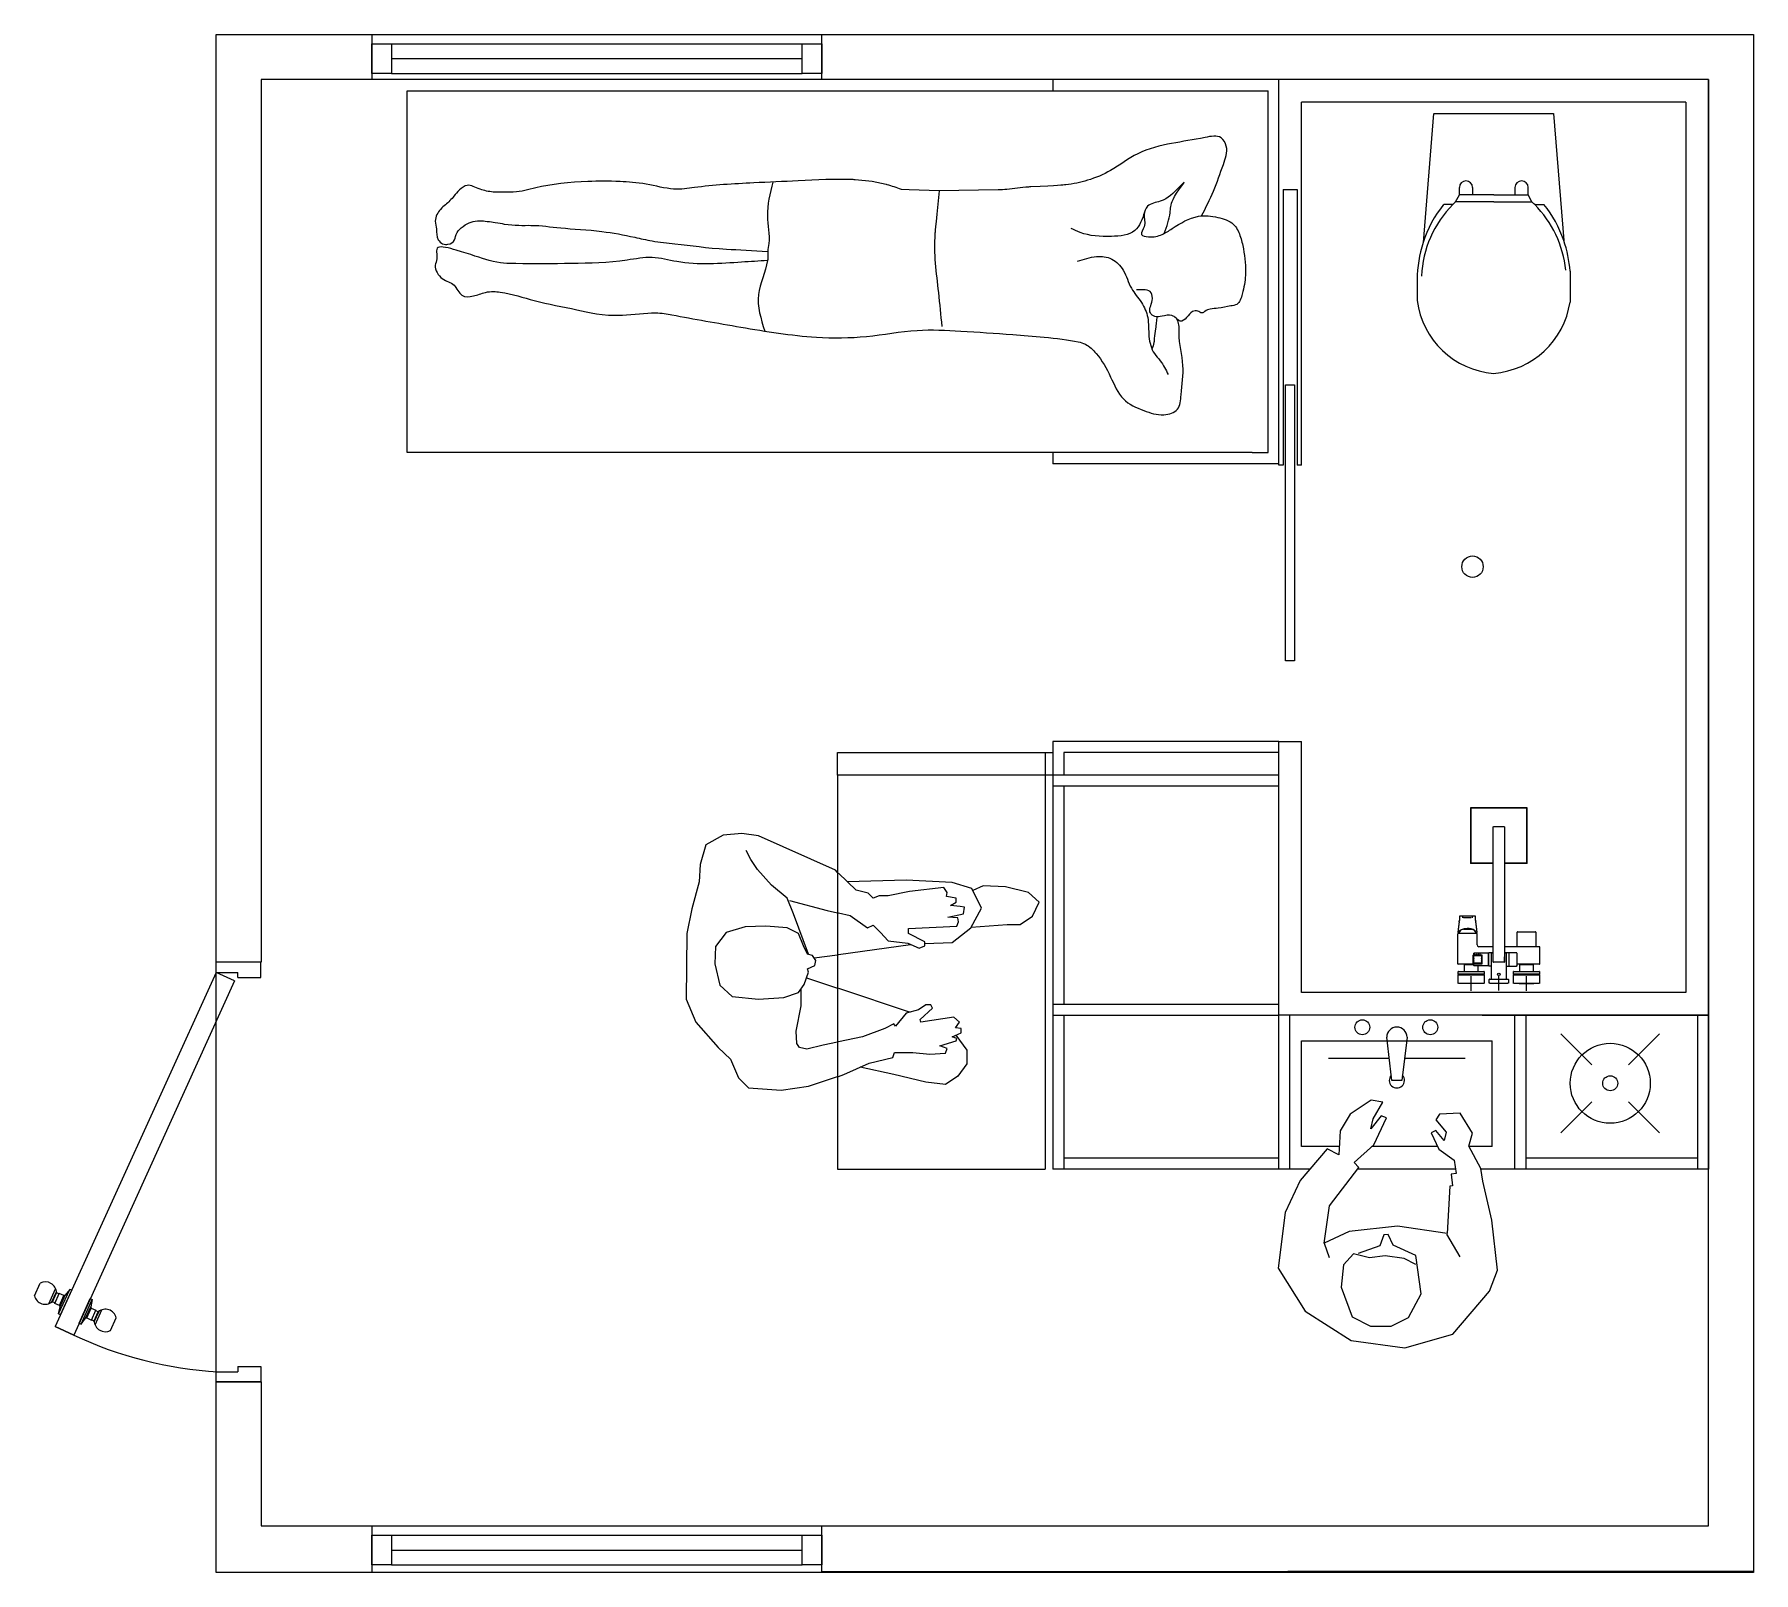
# Model space of a CAD drawing. Header units: millimetres. Extents: x 2.7 to 51.7, y -12.6 to 38.4.
# Drawn here: x 47.587 to 51.668, y 14.45 to 18.1 of the extents above; entities that cross this region are included whole.
import ezdxf

# ---------------------------------------------------------------- set-up
doc = ezdxf.new("R2010")
doc.units = ezdxf.units.MM
for name, color, linetype in [('discontinua', 2, 'Continuous'), ('fina', 6, 'Continuous'), ('mobiliario', 5, 'Continuous'), ('muro', 7, 'Continuous'), ('puerta', 9, 'Continuous'), ('ventanas', 6, 'Continuous')]:
    doc.layers.add(name, color=color, linetype=linetype)
doc.layers.add('outline', color=3, linetype='Continuous', true_color=0x00ff00)

msp = doc.modelspace()

# ---------------------------------------------------------------- linework, layer by layer
at = {"layer": 'discontinua', "ltscale": 0.01}
msp.add_arc((48.0757, 15.8545), 0.9292, 244.7989, 266.6926, dxfattribs=at)
at = {"layer": 'fina'}
for p, q in [((49.5755, 17.7514), (49.5356, 17.7552)), ((49.6088, 17.7442), (49.5755, 17.7514)), ((49.8751, 17.7312), (49.7347, 17.729))]:
    msp.add_line(p, q, dxfattribs=at)
for points in [[(49.7347, 17.729), (49.6637, 17.7312), (49.6451, 17.7323)], [(49.4936, 16.1118), (49.4886, 16.1166), (49.3054, 16.1984), (49.2664, 16.2043), (49.2216, 16.2004), (49.1807, 16.177), (49.1671, 16.1303), (49.1651, 16.0894), (49.1476, 16.0251), (49.1359, 15.9667), (49.1339, 15.811), (49.1573, 15.7564), (49.2099, 15.6961), (49.2392, 15.6688), (49.2586, 15.624), (49.282, 15.6007), (49.36, 15.5948), (49.4243, 15.6046), (49.4936, 15.6271)], [(49.4241, 15.9174), (49.3892, 16.0134), (49.3736, 16.0504), (49.3366, 16.0816), (49.3035, 16.1186), (49.2879, 16.142), (49.2762, 16.1634)], [(49.3795, 16.0446), (49.4691, 16.0212), (49.4936, 16.016)], [(49.4377, 15.9086), (49.4936, 15.9164)], [(49.4198, 15.8618), (49.4936, 15.8372)], [(49.4936, 15.7091), (49.4594, 15.7019), (49.4204, 15.6922), (49.4028, 15.6961), (49.397, 15.7058), (49.395, 15.735), (49.4067, 15.7954), (49.4067, 15.8349)], [(50.6489, 15.2316), (50.6604, 15.1979)], [(50.8659, 15.1809), (50.8382, 15.1954), (50.7933, 15.2016), (50.756, 15.1968), (50.7179, 15.2065), (50.6944, 15.1802), (50.6887, 15.1271), (50.7151, 15.0573), (50.7585, 15.0347), (50.8076, 15.0347), (50.8491, 15.0554), (50.8793, 15.112), (50.8661, 15.2025), (50.8127, 15.2272), (50.8009, 15.2528), (50.7905, 15.2514), (50.7809, 15.2258), (50.729, 15.2071)], [(50.9387, 15.2534), (50.9706, 15.1994)]]:
    msp.add_lwpolyline(points, dxfattribs=at)
at = {"layer": 'fina', "ltscale": 6}
for points in [[(49.4955, 16.0156), (49.5237, 16.0096), (49.5646, 15.9803), (49.5782, 15.9862), (49.5958, 15.9687), (49.6133, 15.9492), (49.6601, 15.9434), (49.6874, 15.9317), (49.701, 15.9375), (49.701, 15.9472), (49.662, 15.9667), (49.662, 15.9784), (49.777, 15.9842), (49.7809, 15.994), (49.7789, 16.0037), (49.7556, 16.0057), (49.7926, 16.0134), (49.7945, 16.029), (49.7848, 16.031), (49.7614, 16.0329), (49.775, 16.0407), (49.775, 16.0504), (49.7517, 16.0543), (49.7536, 16.0641), (49.7458, 16.0758), (49.664, 16.066), (49.6133, 16.0563), (49.5919, 16.0563), (49.5782, 16.0504), (49.5665, 16.0621), (49.5373, 16.0699), (49.4955, 16.1101)], [(49.701, 15.9433), (49.7653, 15.9453), (49.8101, 15.9803), (49.8355, 16.0271), (49.8121, 16.0738), (49.7653, 16.0874), (49.6562, 16.0933), (49.5173, 16.0891)], [(49.811, 15.9819), (49.8959, 15.9881), (49.927, 15.9881), (49.9563, 16.0076), (49.9719, 16.0407), (49.9465, 16.0641), (49.892, 16.0777), (49.8394, 16.0796), (49.8145, 16.069)], [(49.4955, 15.9167), (49.6665, 15.9406)], [(49.4955, 15.8366), (49.6659, 15.7798)], [(49.4955, 15.6277), (49.5081, 15.6318), (49.5685, 15.6591), (49.625, 15.6727), (49.6289, 15.6844), (49.6718, 15.6844), (49.7127, 15.6805), (49.7497, 15.6825), (49.7536, 15.6941), (49.7361, 15.7), (49.775, 15.7117), (49.777, 15.7175), (49.7653, 15.7214), (49.7867, 15.7311), (49.7867, 15.7409), (49.7731, 15.7428), (49.7828, 15.7564), (49.7692, 15.7681), (49.6912, 15.7564), (49.6893, 15.7623), (49.7185, 15.7895), (49.7146, 15.7973), (49.7029, 15.7973), (49.6854, 15.7856), (49.6562, 15.7779), (49.6308, 15.7467), (49.6269, 15.7525), (49.6055, 15.7409), (49.5529, 15.7214), (49.4955, 15.7094)], [(49.774, 15.7254), (49.8004, 15.6902), (49.8004, 15.6571), (49.7789, 15.6279), (49.7497, 15.6085), (49.7029, 15.6143), (49.6269, 15.6318), (49.5473, 15.6495)]]:
    msp.add_lwpolyline(points, dxfattribs=at)
at = {"layer": 'fina'}
for points in [[(49.4418, 15.9025), (49.434, 15.9142), (49.4223, 15.918), (49.4126, 15.9375), (49.4009, 15.9667), (49.3736, 15.9803), (49.3229, 15.9842), (49.2742, 15.9823), (49.2294, 15.9687), (49.2041, 15.9356), (49.2021, 15.8947), (49.2138, 15.8441), (49.2431, 15.8168), (49.3054, 15.811), (49.3658, 15.8149), (49.4009, 15.8265), (49.4145, 15.846), (49.4243, 15.8752), (49.4223, 15.883), (49.4399, 15.8908)], [(50.9409, 15.2548), (50.8229, 15.2721), (50.7078, 15.2598), (50.6489, 15.2316), (50.6617, 15.3206), (50.7308, 15.4112), (50.7201, 15.4233), (50.7664, 15.465), (50.7966, 15.5296), (50.7842, 15.5344), (50.7596, 15.5031), (50.7651, 15.5272), (50.7876, 15.5665), (50.7604, 15.5709), (50.7101, 15.538), (50.6869, 15.4986), (50.6835, 15.4414), (50.6558, 15.4554), (50.5914, 15.3806), (50.5563, 15.3044), (50.5394, 15.1724), (50.6032, 15.0707), (50.7126, 15.0013), (50.8403, 14.9838), (50.9541, 15.0158), (51.0413, 15.1178), (51.0604, 15.1676), (51.047, 15.2867), (51.0254, 15.3787), (51.0207, 15.4088), (50.9921, 15.4617), (51.0011, 15.4926), (50.9713, 15.54), (50.9224, 15.5377), (50.9135, 15.5242), (50.9379, 15.4954), (50.9332, 15.4752), (50.9135, 15.4991), (50.9026, 15.4938), (50.9208, 15.4548), (50.9575, 15.429), (50.9618, 15.3971), (50.95, 15.3959), (50.9533, 15.3681), (50.9473, 15.3675)]]:
    msp.add_lwpolyline(points, close=True, dxfattribs=at)
for points, knots in [([(50.3575, 17.6694), (50.3676, 17.689), (50.3877, 17.7286), (50.4063, 17.7835), (50.4226, 17.8278), (50.4031, 17.8635), (50.3488, 17.8514), (50.2868, 17.8426), (50.2057, 17.8234), (50.1478, 17.7777), (50.0896, 17.7526), (50.0449, 17.7436), (50.0193, 17.7416), (49.9522, 17.7384)], [0.0015396, 0.0015396, 0.0015396, 0.0015396, 0.0342276, 0.0677901, 0.0895478, 0.10126, 0.1202599, 0.1604189, 0.2023025, 0.2401102, 0.2695865, 0.296041, 0.3079376, 0.3079376, 0.3079376, 0.3079376]), ([(49.5356, 17.7552), (49.534, 17.7553), (49.4888, 17.7576), (49.4084, 17.7529), (49.2813, 17.7473), (49.1818, 17.7419), (49.1052, 17.7288), (49.0376, 17.7474), (48.966, 17.752), (48.8869, 17.7522), (48.7883, 17.7421), (48.7367, 17.7244), (48.7022, 17.7257), (48.673, 17.7254), (48.6423, 17.7321), (48.6159, 17.7476), (48.5941, 17.7307), (48.5821, 17.7145), (48.5652, 17.6972), (48.549, 17.6856), (48.5349, 17.6613), (48.5433, 17.6356), (48.5402, 17.6159), (48.5564, 17.6011), (48.5729, 17.602), (48.5856, 17.6085), (48.587, 17.6296), (48.6059, 17.6469), (48.6254, 17.6566), (48.6425, 17.659), (48.6801, 17.6546), (48.7218, 17.6458), (48.7767, 17.649), (48.8351, 17.6397), (48.9265, 17.6355), (48.9997, 17.6221), (49.0561, 17.6085), (49.1323, 17.6014), (49.1999, 17.5905), (49.2923, 17.5879), (49.3279, 17.5851)], [0.547915, 0.547915, 0.547915, 0.547915, 0.5503875, 0.6154483, 0.6681126, 0.7402372, 0.7655374, 0.7935729, 0.821967, 0.8631144, 0.931325, 0.9670047, 0.9825849, 0.9885362, 0.9978095, 1.0083785, 1.0164104, 1.024833, 1.0367824, 1.0439945, 1.0544887, 1.0606742, 1.0697621, 1.0745271, 1.0797639, 1.0896689, 1.0973149, 1.1038622, 1.1121122, 1.1213254, 1.1325137, 1.1407977, 1.1726641, 1.2177528, 1.269993, 1.3098588, 1.3307764, 1.3570827, 1.4166919, 1.4510419, 1.4510419, 1.4510419, 1.4510419]), ([(49.6451, 17.7323), (49.6338, 17.7361), (49.6218, 17.7405), (49.6096, 17.744), (49.6088, 17.7442)], [0.4922918, 0.4922918, 0.4922918, 0.4922918, 0.50984649, 0.51104583, 0.51104583, 0.51104583, 0.51104583]), ([(49.7347, 17.729), (49.7252, 17.6345), (49.7206, 17.5845), (49.7312, 17.5068), (49.7383, 17.4339), (49.7409, 17.4072)], [0.0423516, 0.0423516, 0.0423516, 0.0423516, 0.0480948, 0.1177388, 0.1578626, 0.1578626, 0.1578626, 0.1578626]), ([(49.9522, 17.7384), (49.9503, 17.7382), (49.9309, 17.7367), (49.9068, 17.7327), (49.8819, 17.7315), (49.8751, 17.7312)], [0.33831386, 0.33831386, 0.33831386, 0.33831386, 0.34132799, 0.36956063, 0.37992922, 0.37992922, 0.37992922, 0.37992922]), ([(49.3272, 17.5633), (49.3065, 17.5622), (49.2387, 17.5584), (49.1426, 17.5503), (49.0534, 17.5753), (48.967, 17.5582), (48.8606, 17.5561), (48.7535, 17.5553), (48.6777, 17.5574), (48.6102, 17.5827), (48.533, 17.6035), (48.5463, 17.5697), (48.533, 17.5466), (48.5548, 17.5141), (48.5845, 17.512), (48.598, 17.4761), (48.6264, 17.477), (48.6638, 17.4918), (48.7126, 17.4876), (48.7837, 17.4633), (48.8692, 17.45), (48.9495, 17.4272), (49.0597, 17.4426), (49.1388, 17.427), (49.2669, 17.405), (49.4223, 17.3788), (49.5635, 17.38), (49.6775, 17.4022), (49.7927, 17.3962), (49.8913, 17.3894), (49.9849, 17.3821), (50.0503, 17.3744), (50.086, 17.3653), (50.1153, 17.337), (50.1416, 17.2909), (50.1655, 17.2308), (50.2186, 17.2073), (50.2619, 17.1932), (50.307, 17.206), (50.3092, 17.2584), (50.3188, 17.3168), (50.3014, 17.3744), (50.3054, 17.4139), (50.2994, 17.4234), (50.2987, 17.4244)], [1.592161, 1.592161, 1.592161, 1.592161, 1.624311, 1.701064, 1.730369, 1.760293, 1.829816, 1.901128, 1.932374, 1.956849, 1.968817, 1.980953, 1.987903, 2.004518, 2.021552, 2.036421, 2.049532, 2.060567, 2.077344, 2.123464, 2.18702, 2.242059, 2.270317, 2.290254, 2.375518, 2.465545, 2.524943, 2.585547, 2.638452, 2.701558, 2.738127, 2.778207, 2.789293, 2.808149, 2.841786, 2.871924, 2.899612, 2.923863, 2.941225, 2.9588, 2.993572, 3.032204, 3.047234, 3.049009, 3.049009, 3.049009, 3.049009])]:
    msp.add_open_spline(points, degree=3, knots=knots, dxfattribs=at)
for points in [[(50.2692, 17.628), (50.2828, 17.6767), (50.2898, 17.7085), (50.3152, 17.7485), (50.3066, 17.7399), (50.2596, 17.7042), (50.2293, 17.6923), (50.2212, 17.6729), (50.2212, 17.6437), (50.2153, 17.6254), (50.2315, 17.62), (50.2639, 17.6254), (50.2877, 17.6394), (50.3503, 17.6686), (50.3962, 17.6659), (50.433, 17.6498), (50.4488, 17.6231), (50.4569, 17.5912), (50.4618, 17.5284), (50.4542, 17.4841), (50.4412, 17.4596), (50.4267, 17.4558), (50.3969, 17.4505), (50.3779, 17.4482), (50.3655, 17.443), (50.3586, 17.4393), (50.3488, 17.4438), (50.336, 17.4425), (50.322, 17.4284), (50.3066, 17.4195), (50.2938, 17.4295), (50.287, 17.4332), (50.2638, 17.4312), (50.2469, 17.4309), (50.2361, 17.4391), (50.2402, 17.4685), (50.2379, 17.4872), (50.2034, 17.4939)], [(49.3397, 17.7497), (49.3269, 17.669), (49.3302, 17.6037), (49.3279, 17.5851), (49.3282, 17.5742), (49.3272, 17.5633), (49.3055, 17.4826), (49.3206, 17.3962)], [(50.2221, 17.6787), (50.1992, 17.6345), (50.1435, 17.6208), (50.0691, 17.6302), (50.0481, 17.6396)], [(50.0627, 17.5618), (50.1082, 17.5728), (50.1443, 17.5671), (50.1716, 17.5404), (50.1909, 17.498), (50.215, 17.464), (50.2297, 17.4284), (50.2328, 17.3834), (50.2459, 17.3426), (50.2595, 17.3258), (50.2784, 17.2929)], [(50.2513, 17.4299), (50.2502, 17.4168), (50.2481, 17.4018), (50.2451, 17.3789), (50.2445, 17.3694), (50.2399, 17.3536)]]:
    msp.add_spline(points, degree=3, dxfattribs=at)
at = {"layer": 'mobiliario', "ltscale": 6}
for p, q in [((48.4717, 17.1078), (48.4717, 17.9666)), ((48.4717, 17.9666), (50.5156, 17.9666)), ((50.4774, 17.1078), (48.4717, 17.1078)), ((49.4936, 16.3426), (49.4936, 15.4072)), ((49.4936, 15.4072), (49.9864, 15.4072))]:
    msp.add_line(p, q, dxfattribs=at)
at = {"layer": 'mobiliario'}
for p, q in [((50.0042, 17.9928), (50.0042, 17.9666)), ((50.5156, 17.1078), (50.5156, 17.9666)), ((50.5409, 17.0778), (50.5409, 17.9928)), ((51.5608, 17.9928), (51.5608, 15.773)), ((50.5946, 17.0778), (50.5946, 17.9391)), ((51.5071, 17.9391), (50.5946, 17.9391)), ((51.5071, 17.9391), (51.5071, 15.8267)), ((50.9084, 17.9124), (50.8835, 17.606)), ((50.9098, 17.9124), (51.1929, 17.9124)), ((51.1929, 17.9124), (51.2174, 17.6113)), ((50.551, 17.7325), (50.551, 17.0777)), ((50.551, 17.7325), (50.5845, 17.7325)), ((50.5845, 17.7325), (50.5845, 17.0777)), ((50.9608, 17.7032), (50.9696, 17.7193)), ((50.9696, 17.7193), (50.9696, 17.7368)), ((51.001, 17.7193), (50.9696, 17.7193)), ((51.001, 17.7368), (51.001, 17.7193)), ((51.0513, 17.7193), (51.001, 17.7193)), ((51.0513, 17.7193), (51.1016, 17.7193)), ((51.1016, 17.7368), (51.1016, 17.7193)), ((51.1016, 17.7193), (51.133, 17.7193)), ((51.133, 17.7193), (51.133, 17.7368)), ((51.1418, 17.7032), (51.133, 17.7193)), ((50.9542, 17.6967), (50.9324, 17.6967)), ((51.0513, 17.7032), (50.9608, 17.7032)), ((51.0513, 17.7032), (51.1418, 17.7032)), ((51.1485, 17.6967), (51.1703, 17.6967)), ((50.8696, 17.5182), (50.8696, 17.4684)), ((51.2324, 17.5381), (51.2324, 17.4648)), ((50.3155, 17.1078), (50.0042, 17.1078)), ((50.0042, 17.1078), (50.0042, 17.0815)), ((50.4774, 17.1078), (50.5156, 17.1078)), ((50.5409, 17.0815), (50.0042, 17.0815)), ((50.551, 17.0778), (50.5409, 17.0778)), ((50.5946, 17.0778), (50.5845, 17.0778)), ((50.0042, 16.4225), (50.0042, 15.773)), ((50.5409, 16.4225), (50.0042, 16.4225)), ((50.5409, 15.773), (50.5409, 16.4225)), ((50.5409, 16.4225), (50.5946, 16.4225)), ((50.5946, 15.8267), (50.5946, 16.4225)), ((50.0304, 16.3963), (50.0304, 16.3426)), ((50.5409, 16.3963), (50.0304, 16.3963)), ((50.5409, 16.3426), (50.0042, 16.3426)), ((50.5409, 16.3164), (50.0042, 16.3164)), ((50.0304, 16.3164), (50.0304, 15.7993)), ((50.9965, 16.1326), (50.9965, 16.2657)), ((50.9968, 16.2659), (51.1298, 16.2659)), ((50.9974, 16.1334), (50.9974, 16.2649)), ((50.9975, 16.2651), (51.129, 16.2651)), ((50.9975, 16.1336), (50.9975, 16.2647)), ((50.9977, 16.2649), (51.1288, 16.2649)), ((51.129, 16.2647), (51.129, 16.1336)), ((51.1292, 16.2649), (51.1292, 16.1334)), ((51.1301, 16.2657), (51.1301, 16.1326)), ((51.0501, 15.899), (51.0501, 16.2198)), ((51.0506, 16.2202), (51.076, 16.2202)), ((51.0764, 16.2198), (51.0764, 15.899)), ((51.0501, 16.1324), (50.9968, 16.1324)), ((51.0501, 16.1333), (50.9975, 16.1333)), ((51.0501, 16.1334), (50.9977, 16.1334)), ((51.1288, 16.1334), (51.0764, 16.1334)), ((51.129, 16.1333), (51.0764, 16.1333)), ((51.1298, 16.1324), (51.0764, 16.1324)), ((50.9698, 16.0078), (50.9696, 16.0057)), ((50.998, 16.0039), (50.9796, 16.0039)), ((51.008, 16.0057), (51.0077, 16.0078)), ((50.966, 15.8946), (50.966, 15.966)), ((50.9692, 15.9945), (50.9661, 15.9692)), ((50.9664, 15.9692), (50.9684, 15.9833)), ((50.9668, 15.9687), (50.9665, 15.9687)), ((50.9675, 15.9687), (50.9668, 15.9687)), ((50.9668, 15.9687), (50.9668, 15.9687)), ((51.0107, 15.9669), (50.9669, 15.9669)), ((50.9678, 15.9687), (50.9675, 15.9687)), ((50.9688, 15.9687), (50.9678, 15.9687)), ((50.9682, 15.9696), (50.9681, 15.969)), ((50.9684, 15.9833), (50.9698, 15.995)), ((50.9792, 15.9773), (50.9984, 15.9773)), ((50.9823, 15.978), (50.9824, 15.9773)), ((50.9824, 15.9773), (50.9824, 15.978)), ((50.9952, 15.978), (50.9952, 15.9773)), ((50.9952, 15.9773), (50.9952, 15.978)), ((51.0077, 15.995), (51.0091, 15.9833)), ((51.0115, 15.9692), (51.0084, 15.9945)), ((51.0098, 15.9687), (51.0088, 15.9687)), ((51.0091, 15.9833), (51.0112, 15.9692)), ((51.0095, 15.969), (51.0094, 15.9696)), ((51.0101, 15.9687), (51.0098, 15.9687)), ((51.0108, 15.9687), (51.0101, 15.9687)), ((51.0111, 15.9687), (51.0108, 15.9687)), ((51.0116, 15.9398), (51.0116, 15.966)), ((51.1071, 15.9354), (51.1071, 15.97)), ((51.1075, 15.9704), (51.1505, 15.9704)), ((51.1509, 15.97), (51.1509, 15.9354)), ((51.0041, 15.9157), (51.0041, 15.9197)), ((51.005, 15.9206), (51.0387, 15.9206)), ((51.0501, 15.9354), (51.0159, 15.9354)), ((51.0389, 15.9197), (51.0389, 15.9204)), ((51.0389, 15.8905), (51.0389, 15.9197)), ((51.0392, 15.9205), (51.0392, 15.9197)), ((51.0392, 15.8905), (51.0392, 15.9197)), ((51.0501, 15.9207), (51.0393, 15.9206)), ((51.0453, 15.92), (51.0453, 15.8582)), ((51.0457, 15.9205), (51.0501, 15.9205)), ((51.1597, 15.9354), (51.0764, 15.9354)), ((51.0872, 15.9209), (51.0764, 15.9208)), ((51.0764, 15.9205), (51.0808, 15.9205)), ((51.0812, 15.8582), (51.0812, 15.92)), ((51.0874, 15.92), (51.0874, 15.9207)), ((51.0874, 15.92), (51.0874, 15.8902)), ((51.0874, 15.9197), (51.0876, 15.9199)), ((51.0876, 15.92), (51.0876, 15.9207)), ((51.0876, 15.8902), (51.0876, 15.92)), ((51.1055, 15.9208), (51.0878, 15.9209)), ((51.106, 15.9199), (51.106, 15.9205)), ((51.106, 15.9205), (51.106, 15.9205)), ((51.106, 15.9199), (51.106, 15.8904)), ((51.106, 15.9199), (51.106, 15.9199)), ((51.1606, 15.8946), (51.1606, 15.9345)), ((51.0041, 15.8937), (50.9669, 15.8937)), ((50.9673, 15.8768), (51.0278, 15.8768)), ((50.9807, 15.8933), (50.9807, 15.8768)), ((50.9808, 15.8935), (51.0041, 15.8935)), ((50.9883, 15.8937), (50.9883, 15.8935)), ((51.0024, 15.8951), (51.0024, 15.9152)), ((51.0028, 15.9157), (51.023, 15.9157)), ((51.0028, 15.8946), (51.023, 15.8946)), ((51.0037, 15.8968), (51.0037, 15.9135)), ((51.0037, 15.899), (51.0038, 15.899)), ((51.0038, 15.8981), (51.0037, 15.8981)), ((51.0038, 15.8968), (51.0038, 15.9135)), ((51.0038, 15.899), (51.0038, 15.9134)), ((51.0038, 15.8969), (51.0038, 15.8981)), ((51.0038, 15.8969), (51.0038, 15.8969)), ((51.0041, 15.9141), (51.0041, 15.9142)), ((51.0041, 15.896), (51.0041, 15.8962)), ((51.0041, 15.8905), (51.0041, 15.8946)), ((51.0046, 15.9143), (51.0212, 15.9143)), ((51.0048, 15.9143), (51.0046, 15.9143)), ((51.0046, 15.9143), (51.0212, 15.9143)), ((51.0046, 15.896), (51.0059, 15.896)), ((51.0212, 15.896), (51.0046, 15.896)), ((51.0212, 15.8959), (51.0046, 15.8959)), ((51.0048, 15.9143), (51.0048, 15.9143)), ((51.0387, 15.8897), (51.005, 15.8897)), ((51.0052, 15.9143), (51.0052, 15.9143)), ((51.0056, 15.9165), (51.0056, 15.9157)), ((51.0057, 15.9143), (51.0057, 15.9143)), ((51.0059, 15.8959), (51.0059, 15.896)), ((51.006, 15.917), (51.0078, 15.917)), ((51.0067, 15.896), (51.019, 15.896)), ((51.0067, 15.896), (51.0067, 15.8959)), ((51.0082, 15.9157), (51.0082, 15.9165)), ((51.0096, 15.9165), (51.0096, 15.9157)), ((51.01, 15.917), (51.0118, 15.917)), ((51.0116, 15.896), (51.0116, 15.8959)), ((51.0122, 15.9157), (51.0122, 15.9165)), ((51.0135, 15.9165), (51.0135, 15.9157)), ((51.0157, 15.917), (51.014, 15.917)), ((51.0142, 15.8959), (51.0142, 15.896)), ((51.0144, 15.8768), (51.0144, 15.8897)), ((51.0162, 15.9157), (51.0162, 15.9165)), ((51.0175, 15.9165), (51.0175, 15.9157)), ((51.0197, 15.917), (51.018, 15.917)), ((51.019, 15.8959), (51.019, 15.896)), ((51.0199, 15.896), (51.0211, 15.896)), ((51.0199, 15.896), (51.0199, 15.8959)), ((51.0201, 15.9143), (51.0201, 15.9143)), ((51.0202, 15.9157), (51.0202, 15.9165)), ((51.0206, 15.9143), (51.0206, 15.9143)), ((51.0211, 15.9143), (51.0209, 15.9143)), ((51.0209, 15.9143), (51.0209, 15.9143)), ((51.022, 15.9135), (51.022, 15.8968)), ((51.022, 15.899), (51.0221, 15.899)), ((51.0221, 15.8981), (51.022, 15.8981)), ((51.0221, 15.9135), (51.0221, 15.8968)), ((51.0234, 15.8951), (51.0234, 15.9152)), ((51.0392, 15.9125), (51.0389, 15.9125)), ((51.0392, 15.9069), (51.0389, 15.9069)), ((51.0392, 15.9034), (51.0389, 15.9034)), ((51.0389, 15.8977), (51.0392, 15.8977)), ((51.0392, 15.8937), (51.0389, 15.8937)), ((51.0389, 15.8898), (51.0389, 15.8905)), ((51.0392, 15.8905), (51.0392, 15.8898)), ((51.0393, 15.8897), (51.0453, 15.8896)), ((51.0501, 15.899), (51.0501, 15.9113)), ((51.076, 15.8986), (51.0506, 15.8986)), ((51.076, 15.8986), (51.0506, 15.8986)), ((51.0764, 15.899), (51.0764, 15.9113)), ((51.0812, 15.8894), (51.0872, 15.8894)), ((51.0876, 15.8903), (51.0874, 15.8905)), ((51.0874, 15.8895), (51.0874, 15.8902)), ((51.0876, 15.8895), (51.0876, 15.8902)), ((51.0878, 15.8894), (51.1055, 15.8895)), ((51.0988, 15.8768), (51.1592, 15.8768)), ((51.1597, 15.8937), (51.106, 15.8937)), ((51.106, 15.8898), (51.106, 15.8904)), ((51.106, 15.8898), (51.106, 15.8898)), ((51.1121, 15.8933), (51.1121, 15.8768)), ((51.1123, 15.8935), (51.1457, 15.8935)), ((51.1198, 15.8937), (51.1198, 15.8935)), ((51.1382, 15.8935), (51.1382, 15.8937)), ((51.1459, 15.8768), (51.1459, 15.8933)), ((50.9669, 15.8698), (50.9669, 15.8764)), ((50.9669, 15.8698), (50.967, 15.8697)), ((50.967, 15.8691), (50.9669, 15.8689)), ((50.9669, 15.8483), (50.9669, 15.8689)), ((50.967, 15.8697), (50.9673, 15.8694)), ((50.9673, 15.8694), (50.967, 15.8691)), ((51.0278, 15.8698), (50.9673, 15.8698)), ((50.9673, 15.8694), (51.0278, 15.8694)), ((50.9673, 15.8689), (51.0278, 15.8689)), ((51.0278, 15.8479), (50.9673, 15.8479)), ((50.9975, 15.8304), (50.9975, 15.8654)), ((51.0278, 15.8694), (51.0281, 15.8697)), ((51.0281, 15.8691), (51.0278, 15.8694)), ((51.0281, 15.8697), (51.0282, 15.8698)), ((51.0282, 15.8689), (51.0281, 15.8691)), ((51.0282, 15.8764), (51.0282, 15.8698)), ((51.0282, 15.8689), (51.0282, 15.8483)), ((51.0405, 15.8486), (51.0406, 15.8578)), ((51.0419, 15.8486), (51.0405, 15.8486)), ((51.041, 15.8582), (51.042, 15.8582)), ((51.0419, 15.8486), (51.0847, 15.8486)), ((51.042, 15.8582), (51.0846, 15.8582)), ((51.0457, 15.8486), (51.0808, 15.8486)), ((51.0633, 15.8311), (51.0633, 15.8661)), ((51.0846, 15.8582), (51.0855, 15.8582)), ((51.0861, 15.8486), (51.0847, 15.8486)), ((51.086, 15.8578), (51.0861, 15.8486)), ((51.0983, 15.8698), (51.0983, 15.8764)), ((51.0983, 15.8698), (51.0985, 15.8697)), ((51.0985, 15.8691), (51.0983, 15.8689)), ((51.0983, 15.8483), (51.0983, 15.8689)), ((51.0985, 15.8697), (51.0988, 15.8694)), ((51.0988, 15.8694), (51.0985, 15.8691)), ((51.1592, 15.8698), (51.0988, 15.8698)), ((51.0988, 15.8694), (51.1592, 15.8694)), ((51.0988, 15.8689), (51.1592, 15.8689)), ((51.1592, 15.8479), (51.0988, 15.8479)), ((51.1115, 15.8479), (51.1465, 15.8479)), ((51.129, 15.8304), (51.129, 15.8654)), ((51.1592, 15.8694), (51.1596, 15.8697)), ((51.1596, 15.8691), (51.1592, 15.8694)), ((51.1596, 15.8697), (51.1597, 15.8698)), ((51.1597, 15.8689), (51.1596, 15.8691)), ((51.1597, 15.8764), (51.1597, 15.8698)), ((51.1597, 15.8689), (51.1597, 15.8483)), ((50.0042, 15.7993), (50.5409, 15.7993)), ((51.5071, 15.8267), (50.5946, 15.8267)), ((50.0042, 15.773), (50.5409, 15.773)), ((50.0042, 15.773), (50.0042, 15.4072)), ((50.0304, 15.773), (50.0304, 15.4072)), ((51.5608, 15.773), (50.5409, 15.773)), ((50.5409, 15.4072), (50.5409, 15.773)), ((50.5409, 15.4072), (50.5409, 15.773)), ((50.5667, 15.773), (50.5667, 15.4072)), ((51.024, 15.773), (51.5608, 15.773)), ((51.1015, 15.4072), (51.1015, 15.773)), ((51.1272, 15.773), (51.1272, 15.4072)), ((51.5346, 15.773), (51.5346, 15.4072)), ((51.5608, 15.773), (51.5608, 15.4072)), ((50.8092, 15.6182), (50.7971, 15.7205)), ((50.8453, 15.7205), (50.8332, 15.6182)), ((51.2839, 15.655), (51.2103, 15.7286)), ((51.3714, 15.655), (51.445, 15.7286)), ((50.5946, 15.4609), (50.5946, 15.7121)), ((50.5946, 15.7121), (51.0478, 15.7121)), ((51.0478, 15.4609), (51.0478, 15.7121)), ((50.6588, 15.6708), (50.803, 15.6708)), ((50.8394, 15.6708), (50.9836, 15.6708)), ((50.8332, 15.6182), (50.8092, 15.6182)), ((51.2839, 15.5676), (51.2103, 15.494)), ((51.3714, 15.5676), (51.445, 15.494)), ((50.5409, 15.4334), (50.0304, 15.4334)), ((50.6847, 15.4609), (50.5946, 15.4609)), ((50.918, 15.4609), (50.7618, 15.4609)), ((51.0478, 15.4609), (50.9926, 15.4609)), ((51.5346, 15.4334), (51.1272, 15.4334)), ((50.5409, 15.4072), (50.0042, 15.4072)), ((50.6143, 15.4072), (50.5409, 15.4072)), ((50.9605, 15.4072), (50.7278, 15.4072)), ((51.1015, 15.4072), (51.0209, 15.4072)), ((51.5608, 15.4072), (51.1015, 15.4072))]:
    msp.add_line(p, q, dxfattribs=at)
at = {"layer": 'mobiliario', "ltscale": 0.2}
msp.add_line((49.9864, 16.3963), (49.9864, 15.4072), dxfattribs=at)
msp.add_lwpolyline([(50.0042, 16.3426), (49.4936, 16.3426), (49.4936, 16.3963), (50.0042, 16.3963)], close=True, dxfattribs=at)
msp.add_circle((51.0008, 16.8371), 0.0254, dxfattribs=at)
at = {"layer": 'mobiliario'}
for centre, radius in [((51.0633, 15.8698), 0.00294), ((51.0633, 15.8698), 0.00285), ((50.7392, 15.7442), 0.0177), ((50.9004, 15.7442), 0.0177), ((51.3277, 15.6113), 0.095), ((51.3277, 15.6113), 0.0178)]:
    msp.add_circle(centre, radius, dxfattribs=at)
for centre, radius, start, end in [((50.9853, 17.7368), 0.0157, 0, 180), ((51.1173, 17.7368), 0.0157, 0, 180), ((51.1396, 17.5137), 0.2605, 135.3828, 177.1155), ((51.1552, 17.518), 0.2857, 141.274, 162.048), ((51.1396, 17.5137), 0.2605, 133.3236, 135.3828), ((50.963, 17.5137), 0.2605, 44.6172, 46.6764), ((50.963, 17.5137), 0.2605, 5.9857, 44.6172), ((50.9474, 17.518), 0.2857, 19.071, 38.726), ((51.1552, 17.518), 0.2857, 162.048, 179.9445), ((50.9474, 17.518), 0.2857, 4.0386, 19.071), ((51.0659, 17.4932), 0.1979, 187.2006, 265.6775), ((51.0355, 17.4943), 0.199, 274.4441, 351.4897), ((50.9968, 16.2657), 0.000263, 90, 180), ((50.9977, 16.2647), 0.000175, 90, 180), ((51.1288, 16.2647), 0.000175, 0, 90), ((51.1298, 16.2657), 0.000263, 0, 90), ((50.9968, 16.1326), 0.000263, 180, 270), ((50.9977, 16.1336), 0.000175, 180, 270), ((51.1288, 16.1336), 0.000175, 270, 0), ((51.1298, 16.1326), 0.000263, 270, 0), ((50.97, 16.0056), 0.000438, 172.9481, 179.9437), ((50.9703, 16.0077), 0.000438, 90.2136, 172.9481), ((50.9888, 10.7225), 5.2856, 89.7992, 90.2008), ((50.9754, 16.004), 0.00238, 0.0039, 4.0778), ((51.0021, 16.004), 0.00237, 175.9177, 179.9994), ((51.0073, 16.0077), 0.000438, 7.0519, 89.7865), ((51.0076, 16.0056), 0.000438, 0.0563, 7.0519), ((50.9669, 15.966), 0.000876, 90, 180), ((50.9668, 15.9692), 0.000439, 173.1724, 268.4629), ((50.9663, 15.9687), 0.000553, 1.2257, 5.3816), ((50.9678, 15.969), 0.000263, 270, 350.0461), ((50.9687, 16.0054), 0.0364, 268.965, 270.3829), ((50.9888, 15.9598), 0.0219, 137.7967, 161.095), ((50.9888, 15.9598), 0.0219, 18.905, 42.2033), ((51.0098, 15.969), 0.000263, 190.1132, 270), ((51.0107, 15.966), 0.000876, 0, 90), ((51.0108, 15.9692), 0.00043, 269.8065, 2.7715), ((51.0108, 15.9692), 0.000439, 271.1524, 6.8324), ((51.1075, 15.97), 0.000438, 90, 180), ((51.1505, 15.97), 0.000438, 0, 90), ((51.005, 15.9197), 0.000876, 90, 180), ((51.0159, 15.9398), 0.00438, 180, 270), ((51.0387, 15.9204), 0.000175, 0, 90), ((51.0393, 15.9204), 0.000178, 90.0332, 134.6791), ((51.2291, 15.9202), 0.1898, 179.8677, 179.8725), ((51.0457, 15.92), 0.000438, 90, 180), ((51.0808, 15.92), 0.000438, 0, 90), ((51.0872, 15.9207), 0.000178, 45.7534, 90.7998), ((51.1597, 15.9345), 0.000876, 0, 90), ((50.9669, 15.8946), 0.000876, 180, 270), ((50.9673, 15.8764), 0.000438, 90, 180), ((50.9808, 15.8933), 0.000175, 90, 180), ((51.0046, 15.9135), 0.000876, 90, 180), ((51.0129, 15.9051), 0.0103, 151.8459, 152.892), ((51.0129, 15.9051), 0.0099, 157.0278, 158.3627), ((51.0129, 15.9051), 0.00933, 167.6573, 170.4941), ((51.0129, 15.9051), 0.00933, 189.5059, 192.3427), ((51.0129, 15.9051), 0.0099, 201.6373, 202.9722), ((51.0129, 15.9051), 0.0103, 207.108, 208.1541), ((51.0046, 15.8968), 0.000876, 180, 270), ((51.0046, 15.9135), 0.000789, 90, 180), ((51.0046, 15.8969), 0.000876, 180, 181.1748), ((51.0046, 15.8969), 0.000876, 181.1748, 185.0251), ((51.0046, 15.8968), 0.000789, 180, 270), ((51.005, 15.8905), 0.000876, 180, 270), ((51.006, 15.9165), 0.000438, 90, 180), ((51.0063, 15.9139), 0.000438, 91.1956, 126.863), ((51.0078, 15.9165), 0.000438, 0, 90), ((51.0129, 15.9051), 0.0103, 241.8064, 242.852), ((51.0129, 15.9051), 0.0099, 246.9779, 248.311), ((51.01, 15.9165), 0.000438, 90, 180), ((51.0129, 15.9051), 0.00933, 257.561, 260.3724), ((51.0118, 15.9165), 0.000438, 0, 90), ((51.014, 15.9165), 0.000438, 90, 180), ((51.0129, 15.9051), 0.00933, 279.6276, 282.439), ((51.0157, 15.9165), 0.000438, 0, 90), ((51.0129, 15.9051), 0.0099, 291.689, 293.0221), ((51.018, 15.9165), 0.000438, 90, 180), ((51.0129, 15.9051), 0.0103, 297.148, 298.1936), ((51.0195, 15.9139), 0.000438, 53.137, 88.8044), ((51.0197, 15.9165), 0.000438, 0, 90), ((51.0212, 15.9135), 0.000876, 0, 90), ((51.0212, 15.9135), 0.000789, 0, 90), ((51.0212, 15.8968), 0.000876, 270, 0), ((51.0212, 15.8968), 0.000789, 270, 0), ((51.0129, 15.9051), 0.0103, 27.189, 28.2338), ((51.0129, 15.9051), 0.0099, 21.7418, 23.0728), ((51.0129, 15.9051), 0.00933, 9.7508, 12.5363), ((51.0129, 15.9051), 0.00933, 347.4637, 350.2492), ((51.0129, 15.9051), 0.0099, 336.9272, 338.2582), ((51.0129, 15.9051), 0.0103, 331.7662, 332.811), ((51.0278, 15.8764), 0.000438, 0, 90), ((51.0387, 15.8898), 0.000175, 270, 0), ((51.0389, 15.916), 0.000263, 0, 90), ((51.0389, 15.9142), 0.000263, 270, 0.0006), ((51.0389, 15.8961), 0.000263, 0, 90), ((51.0389, 15.8942), 0.000263, 270, 360), ((51.0352, 15.9142), 0.00398, 0.0372, 5.5189), ((51.0352, 15.8961), 0.00398, 354.5277, 0.0161), ((51.0393, 15.8898), 0.000178, 225.3311, 269.9668), ((51.0506, 15.899), 0.000438, 180, 270), ((51.0506, 15.899), 0.000438, 180, 270), ((51.076, 15.899), 0.000438, 270, 0), ((51.076, 15.899), 0.000438, 270, 0), ((51.2772, 15.8898), 0.19, 180.1273, 180.1322), ((51.0872, 15.8896), 0.000178, 269.2002, 314.2568), ((51.0988, 15.8764), 0.000438, 90, 180), ((51.1123, 15.8933), 0.000175, 90, 180), ((51.1457, 15.8933), 0.000175, 0, 90), ((51.1592, 15.8764), 0.000438, 0, 90), ((51.1597, 15.8946), 0.000876, 270, 0), ((50.9673, 15.8694), 0.000438, 90, 135), ((50.9673, 15.8694), 0.000438, 225, 270), ((51.0278, 15.8694), 0.000438, 45, 90), ((51.0278, 15.8694), 0.000438, 270, 315), ((51.041, 15.8578), 0.000438, 90, 179.5), ((51.0855, 15.8578), 0.000438, 0.5, 90), ((51.0988, 15.8694), 0.000438, 90, 135), ((51.0988, 15.8694), 0.000438, 225, 270), ((51.1592, 15.8694), 0.000438, 45, 90), ((51.1592, 15.8694), 0.000438, 270, 315), ((50.8212, 15.7205), 0.0241, 0, 180), ((50.8212, 15.6182), 0.018, 138.1701, 41.8299)]:
    msp.add_arc(centre, radius, start, end, dxfattribs=at)
for centre, major_axis, ratio, start_param, end_param in [((50.9975, 16.2649), (0.000124, -0.000124), 0.999695, 2.356347, 3.926839), ((51.129, 16.2649), (-0.000124, -0.000124), 0.999695, 2.356347, 3.926839), ((50.9975, 16.1334), (0.000124, 0.000124), 0.999695, 2.356347, 3.926839), ((51.129, 16.1334), (-0.000124, 0.000124), 0.999695, 2.356347, 3.926839), ((56.3131, 59.196), (-5.3044, -43.5238), 0.014834, -0.12208, -0.120623), ((50.97, 16.0056), (0.000438, 0), 0.992426, 3.020395, 3.141586), ((50.9703, 16.0077), (0, -0.000435), 1, 3.142035, 3.14532), ((51.4349, 7.2306), (-0.4631, 8.8367), 0.00262, -0.119675, -0.117985), ((50.5433, 7.2416), (0.4625, 8.8257), 0.002622, 0.118059, 0.119749), ((45.6756, 59.1054), (5.2932, -43.4332), 0.014849, 0.120749, 0.122207), ((51.0076, 16.0056), (-0.000438, 0), 0.992426, 3.141593, 3.26279), ((50.9665, 15.9692), (0, -0.000438), 1, 4.591117, 6.283185), ((50.9675, 15.969), (0, -0.000263), 1, 0, 1.170344), ((50.9888, 15.9672), (0.0213, 0), 0.529919, 0.150121, 2.991472), ((50.9692, 15.9948), (0.00037, 0.00306), 0.014786, 4.590765, 6.16268), ((50.9888, 15.9671), (-0.0216, 0), 0.529919, 3.805511, 5.693091), ((51.0084, 15.9949), (0.00037, -0.00306), 0.014786, 3.261876, 4.835416), ((51.0096, 15.9697), (0.000253, 0.00007), 0.75542, 3.152045, 3.361607), ((51.0098, 15.969), (0.000259, 0.000046), 0.77862, 3.032408, 3.141593), ((51.0107, 15.969), (0.000025, -0.000263), 0.003842, 5.724366, 6.283035), ((51.0111, 15.9692), (0, 0.000438), 0.999888, 3.141593, 4.833647), ((51.0389, 15.9145), (0.000263, 0), 0.857143, 0, 0.377202), ((51.0389, 15.8958), (0.000263, 0), 0.857143, 5.909421, 6.283185)]:
    msp.add_ellipse(centre, major_axis=major_axis, ratio=ratio, start_param=start_param, end_param=end_param, dxfattribs=at)
for points, weights, degree in [([(51.0501, 16.2198), (51.0501, 16.2202), (51.0506, 16.2202)], [1, 0.707106781187, 1], 2), ([(51.076, 16.2202), (51.0764, 16.2202), (51.0764, 16.2198)], [1, 0.707106781187, 1], 2), ([(51.0874, 15.9207), (51.0874, 15.9208), (51.0873, 15.9209), (51.0872, 15.9209)], [1.17356586449, 0.942518303469, 0.94214531494, 1.1724468989], 3), ([(51.106, 15.9203), (51.106, 15.9206), (51.1058, 15.9208), (51.1055, 15.9208)], [1.16945236299, 0.943511839319, 0.943515879075, 1.16946448226], 3), ([(51.0392, 15.8898), (51.0392, 15.8897), (51.0392, 15.8897), (51.0393, 15.8897)], [1.16998523429, 0.943299927986, 0.943338261718, 1.17010023549], 3), ([(51.0876, 15.8895), (51.0876, 15.8894), (51.0877, 15.8894), (51.0878, 15.8894)], [1.17454247726, 0.942397277685, 0.941820610302, 1.17281247511], 3)]:
    msp.add_rational_spline(points, weights, degree=degree, dxfattribs=at)
for points, knots in [([(50.9777, 16.006), (50.9777, 16.006), (50.9777, 16.006), (50.9777, 16.006), (50.9777, 16.006), (50.9777, 16.006)], [0.8744436, 0.8744436, 0.8744436, 0.8744436, 0.9076404, 0.9537794, 1, 1, 1, 1]), ([(50.9999, 16.006), (50.9999, 16.006), (50.9999, 16.006), (50.9999, 16.006), (50.9999, 16.006), (50.9999, 16.006)], [0, 0, 0, 0, 0.0462213, 0.092361, 0.1256297, 0.1256297, 0.1256297, 0.1256297]), ([(50.9668, 15.9688), (50.9668, 15.9688), (50.9667, 15.9688), (50.9667, 15.9688), (50.9666, 15.9688), (50.9666, 15.9689), (50.9665, 15.9689), (50.9665, 15.9689), (50.9664, 15.969), (50.9664, 15.9691), (50.9664, 15.9692), (50.9664, 15.9692)], [0, 0, 0, 0, 0.086006, 0.170142, 0.25313, 0.335483, 0.417537, 0.499509, 0.663485, 0.82921, 1, 1, 1, 1]), ([(50.9682, 15.9696), (50.9683, 15.9699), (50.9684, 15.9703), (50.9685, 15.9707), (50.9686, 15.9708)], [0, 0, 0, 0, 0.0206709, 0.03135992, 0.03135992, 0.03135992, 0.03135992]), ([(51.0086, 15.969), (51.0086, 15.969), (51.0086, 15.969), (51.0087, 15.969), (51.0088, 15.969), (51.0089, 15.969), (51.009, 15.969), (51.0091, 15.969), (51.0092, 15.969), (51.0093, 15.969), (51.0094, 15.969), (51.0095, 15.969), (51.0095, 15.969), (51.0095, 15.969), (51.0095, 15.969)], [0.2265868, 0.2265868, 0.2265868, 0.2265868, 0.2279138, 0.2733308, 0.31871, 0.364059, 0.4093853, 0.4546964, 0.5, 0.5453036, 0.5906147, 0.635941, 0.68129, 0.6845875, 0.6845875, 0.6845875, 0.6845875]), ([(51.0876, 15.9207), (51.0876, 15.9208), (51.0876, 15.9208), (51.0877, 15.9209), (51.0877, 15.9209), (51.0878, 15.9209)], [0, 0, 0, 0, 0.5, 0.5, 1, 1, 1, 1]), ([(51.106, 15.8898), (51.1059, 15.8897), (51.1059, 15.8897), (51.1058, 15.8896), (51.1057, 15.8895), (51.1055, 15.8895)], [0.2395944, 0.2395944, 0.2395944, 0.2395944, 0.5, 0.5, 1, 1, 1, 1])]:
    msp.add_open_spline(points, degree=3, knots=knots, dxfattribs=at)
for points, degree in [([(50.9668, 15.9688), (50.9668, 15.9688), (50.9668, 15.9687), (50.9668, 15.9687)], 3), ([(50.9685, 15.9707), (50.9684, 15.9704), (50.9683, 15.9701), (50.9682, 15.9697)], 3), ([(51.0089, 15.9709), (51.0091, 15.9705), (51.0092, 15.9701), (51.0094, 15.9696)], 3), ([(51.0108, 15.9687), (51.0108, 15.9687), (51.0108, 15.9688), (51.0108, 15.9688)], 3), ([(51.0393, 15.9205), (51.0392, 15.9206), (51.0392, 15.9206), (51.0392, 15.9205)], 3), ([(51.0392, 15.9204), (51.0392, 15.9204), (51.0392, 15.9204), (51.0392, 15.9204)], 3), ([(51.0874, 15.9208), (51.0873, 15.9208), (51.0873, 15.9209), (51.0873, 15.9208)], 3), ([(51.0873, 15.9207), (51.0873, 15.9207), (51.0873, 15.9207), (51.0873, 15.9207)], 3), ([(51.0874, 15.9207), (51.0874, 15.9207), (51.0874, 15.9207), (51.0874, 15.9207)], 3), ([(51.0024, 15.9152), (51.0024, 15.9153), (51.0024, 15.9154), (51.0025, 15.9155)], 3), ([(51.0025, 15.8947), (51.0024, 15.8948), (51.0024, 15.8949), (51.0024, 15.8951)], 3), ([(51.0025, 15.9155), (51.0026, 15.9156), (51.0027, 15.9157), (51.0028, 15.9157)], 3), ([(51.0025, 15.8947), (51.0025, 15.8947), (51.0026, 15.8947), (51.0027, 15.8946), (51.0027, 15.8946), (51.0028, 15.8946)], 5), ([(51.023, 15.9157), (51.0231, 15.9157), (51.0232, 15.9156), (51.0233, 15.9155)], 3), ([(51.023, 15.8946), (51.023, 15.8946), (51.0231, 15.8946), (51.0232, 15.8947), (51.0232, 15.8947), (51.0233, 15.8947)], 5), ([(51.0233, 15.9155), (51.0233, 15.9154), (51.0234, 15.9153), (51.0234, 15.9152)], 3), ([(51.0233, 15.8947), (51.0233, 15.8948), (51.0234, 15.8949), (51.0234, 15.8949), (51.0234, 15.895), (51.0234, 15.8951)], 5), ([(51.0392, 15.8898), (51.0392, 15.8897), (51.0392, 15.8897), (51.0393, 15.8897)], 3), ([(51.0392, 15.8898), (51.0392, 15.8898), (51.0392, 15.8898), (51.0392, 15.8898)], 3), ([(51.0392, 15.8898), (51.0392, 15.8898), (51.0392, 15.8898), (51.0392, 15.8898)], 3), ([(51.0873, 15.8895), (51.0873, 15.8895), (51.0873, 15.8895), (51.0873, 15.8895)], 3), ([(51.0873, 15.8894), (51.0873, 15.8894), (51.0873, 15.8894), (51.0874, 15.8895)], 3)]:
    msp.add_open_spline(points, degree=degree, dxfattribs=at)
at = {"layer": 'muro'}
for points in [[(48.0181, 15.8985), (48.0181, 18.1002), (48.388, 18.1002), (48.388, 17.9928), (48.1255, 17.9928), (48.1255, 15.8985)], [(48.1255, 14.9029), (48.1255, 14.5612), (48.388, 14.5612), (48.388, 14.4506), (48.0181, 14.4502), (48.0181, 14.9029)]]:
    msp.add_lwpolyline(points, close=True, dxfattribs=at)
at = {"layer": 'muro', "ltscale": 0.2}
msp.add_lwpolyline([(51.6681, 14.4538), (49.4559, 14.4516), (49.4559, 14.5612), (51.5608, 14.5612), (51.5608, 17.9928), (49.4559, 17.9928), (49.4559, 18.1002), (51.6681, 18.1002), (51.6681, 14.4502)], dxfattribs=at)
at = {"layer": 'muro'}
for points in [[(48.1255, 14.4502), (48.1255, 14.4503)], [(51.5608, 14.4537), (51.5608, 14.4502)]]:
    msp.add_lwpolyline(points, dxfattribs=at)
at = {"layer": 'outline'}
msp.add_lwpolyline([(48.0181, 18.1002), (51.6681, 18.1002), (51.6681, 14.4502), (48.0181, 14.4502)], close=True, dxfattribs=at)
at = {"layer": 'puerta'}
for p, q in [((50.5565, 16.614), (50.5565, 17.2689)), ((50.5565, 17.2689), (50.5786, 17.2689)), ((50.5786, 17.2689), (50.5786, 16.614)), ((50.5786, 16.614), (50.5565, 16.614)), ((48.1241, 15.8985), (48.0181, 15.8985)), ((48.0181, 15.8745), (48.0181, 15.8985)), ((48.1241, 15.8625), (48.1241, 15.8985)), ((48.0181, 15.8743), (47.6361, 15.0338)), ((48.062, 15.8541), (47.6801, 15.0138)), ((48.062, 15.8541), (48.018, 15.8741)), ((48.0181, 15.8745), (48.07, 15.8745)), ((48.07, 15.8625), (48.07, 15.8745)), ((48.07, 15.8625), (48.1241, 15.8625)), ((47.5868, 15.1069), (47.6005, 15.1371)), ((47.6209, 15.088), (47.6372, 15.1239)), ((47.6278, 15.0914), (47.6392, 15.1164)), ((47.6295, 15.0926), (47.6394, 15.1144)), ((47.6352, 15.089), (47.6459, 15.1125)), ((47.6455, 15.1116), (47.6394, 15.1144)), ((47.6441, 15.0638), (47.6707, 15.1223)), ((47.657, 15.1074), (47.6459, 15.1125)), ((47.6463, 15.0839), (47.657, 15.1074)), ((47.6477, 15.0811), (47.66, 15.1082)), ((47.6488, 15.0617), (47.6754, 15.1202)), ((47.66, 15.1082), (47.657, 15.1074)), ((47.6707, 15.1223), (47.66, 15.1082)), ((47.6754, 15.1202), (47.6707, 15.1223)), ((47.6356, 15.0899), (47.6295, 15.0926)), ((47.6463, 15.0839), (47.6352, 15.089)), ((47.6441, 15.0638), (47.6477, 15.0811)), ((47.6488, 15.0617), (47.6441, 15.0638)), ((47.6477, 15.0811), (47.6463, 15.0839)), ((47.6928, 15.0417), (47.7194, 15.1002)), ((47.6975, 15.0395), (47.7241, 15.0981)), ((47.7081, 15.0536), (47.7205, 15.0808)), ((47.7111, 15.0544), (47.7218, 15.078)), ((47.7194, 15.1002), (47.7241, 15.0981)), ((47.7241, 15.0981), (47.7205, 15.0808)), ((47.7205, 15.0808), (47.7218, 15.078)), ((47.7218, 15.078), (47.733, 15.0729)), ((47.7223, 15.0494), (47.733, 15.0729)), ((47.7288, 15.0475), (47.7386, 15.0692)), ((47.7289, 15.0455), (47.7403, 15.0705)), ((47.7309, 15.0379), (47.7473, 15.0739)), ((47.7325, 15.072), (47.7386, 15.0692)), ((47.6361, 15.0338), (47.6801, 15.0138)), ((47.6801, 15.0138), (47.6361, 15.0338)), ((47.6928, 15.0417), (47.6975, 15.0395)), ((47.6975, 15.0395), (47.7081, 15.0536)), ((47.7081, 15.0536), (47.7111, 15.0544)), ((47.7111, 15.0544), (47.7223, 15.0494)), ((47.7227, 15.0503), (47.7288, 15.0475)), ((47.7676, 15.0247), (47.7813, 15.055)), ((48.07, 14.9389), (48.1241, 14.9389)), ((48.07, 14.9389), (48.07, 14.9269)), ((48.1241, 14.9389), (48.1241, 14.9029)), ((48.0181, 14.9269), (48.07, 14.9269)), ((48.0181, 14.9029), (48.0181, 14.9269)), ((48.1241, 14.9029), (48.0181, 14.9029))]:
    msp.add_line(p, q, dxfattribs=at)
for centre, start, end in [((47.6127, 15.1134), 194.0269, 309.0052), ((47.6127, 15.1134), 2.1155, 117.0938), ((47.7554, 15.0485), 14.0269, 129.0052), ((47.7554, 15.0485), 182.1155, 297.0938)]:
    msp.add_arc(centre, 0.0267, start, end, dxfattribs=at)
at = {"layer": 'ventanas'}
for p, q in [((48.388, 18.1002), (49.4559, 18.1002)), ((48.4348, 18.0781), (49.4091, 18.0781)), ((48.4348, 18.0426), (49.4091, 18.0426)), ((48.4348, 18.0072), (49.4091, 18.0072)), ((49.4559, 17.9928), (48.388, 17.9928)), ((48.388, 14.5612), (49.4559, 14.5612)), ((48.4348, 14.5391), (49.4091, 14.5391)), ((48.4348, 14.5036), (49.4091, 14.5036)), ((49.4559, 14.4506), (48.388, 14.4506)), ((48.4348, 14.4682), (49.4091, 14.4682))]:
    msp.add_line(p, q, dxfattribs=at)
for points in [[(48.388, 18.0781), (48.4348, 18.0781), (48.4348, 18.0072), (48.388, 18.0072)], [(49.4091, 18.0781), (49.4559, 18.0781), (49.4559, 18.0072), (49.4091, 18.0072)], [(48.388, 14.5391), (48.4348, 14.5391), (48.4348, 14.4682), (48.388, 14.4682)], [(49.4091, 14.5391), (49.4559, 14.5391), (49.4559, 14.4682), (49.4091, 14.4682)]]:
    msp.add_lwpolyline(points, close=True, dxfattribs=at)

doc.saveas('drawing.dxf')
